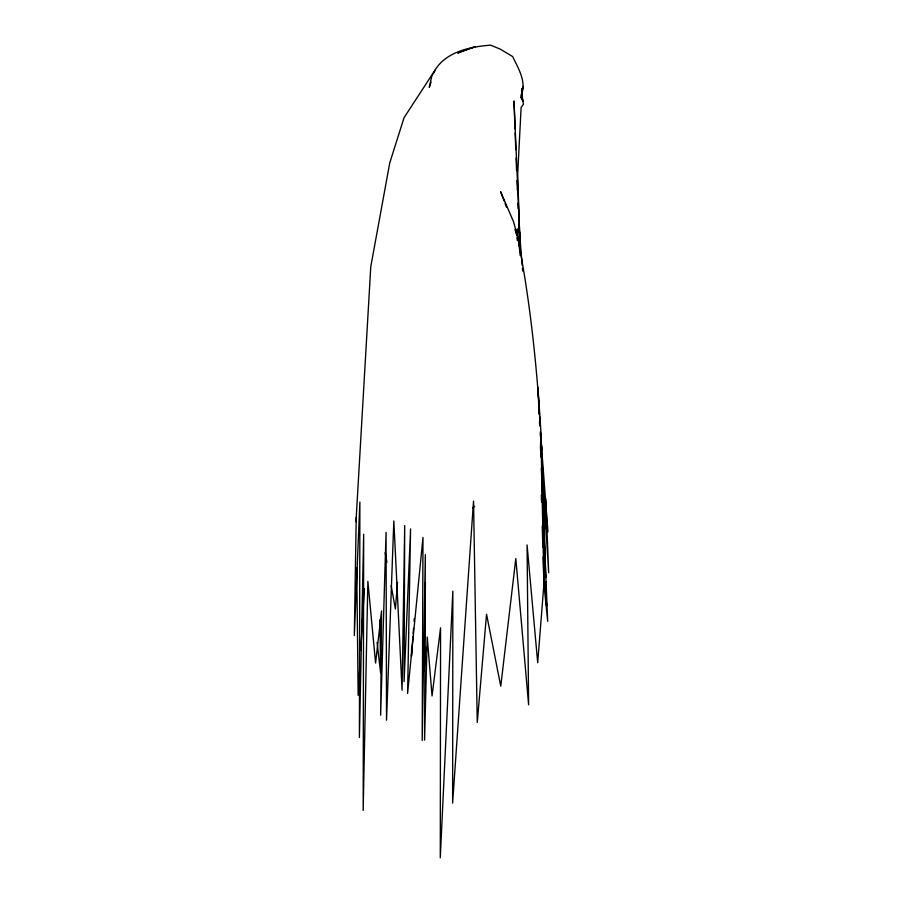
<?xml version="1.0" encoding="UTF-8"?>
<svg xmlns="http://www.w3.org/2000/svg" width="903" height="903" viewBox="0 0 903 903"><rect width="100%" height="100%" fill="white"/><g stroke="black" fill="none" stroke-linecap="round" stroke-linejoin="round"><path stroke-width="1.35" d="M425.448 582.322L424.162 670.76L425.719 646.966M521.245 95.684L521.133 98.077L522.837 86.846L521.313 95.21C526.731 81.665 518.333 68.47 512.622 56.528L500.127 49.089L490.589 45.15C470.407 46.73 446.308 51.618 435.054 70.073L404.059 117.695L389.757 162.879L370.772 266.724L356.222 517.532L354.315 635.577L359.891 502.079L359.394 737.412L363.683 534.26L363.175 810.409L367.871 581.34L375.58 663.039L381.563 610.891L380.637 715.165L386.066 532.318L386.529 720.21L393.832 520.963L402.072 690.253L404.702 525.569L404.081 681.551L410.583 528.898L407.603 693.425L422.988 537.432L422.198 740.483L425.336 554.645L424.579 740.088L427.221 636.965L432.052 695.965L440.562 627.822L440.28 857.85L452.854 591.126L452.629 803.094L473.533 501.097L477.258 722.513L486.548 614.232L500.759 686.246L515.816 558.539L528.616 704.837L527.07 544.938L537.703 662.791L543.922 583.869L540.841 430.787C536.822 365.512 530.106 300.383 517.419 236.168L515.839 229.193L516.561 234.769M411.633 646.424L411.486 656.289L412.931 636.683M359.857 665.883L358.141 695.344L356.764 567.942M360.748 650.465L364.338 588.745M413.134 633.872L413.551 628.274M414.071 621.264L414.274 618.465M397.546 582.39L395.379 608.972L391.157 585.641M519.564 232.85L517.69 174.031L521.121 107.446L523.401 104.251L521.528 90.751M431.036 82.083L429.264 87.422L431.803 76.123L435.054 70.073L434.162 72.737M472.529 508.163L474.651 506.323M521.516 99.037L523.288 101.192L521.776 98.958M544.317 524.587L547.963 531.867L540.457 432.571M504.043 200.793L500.578 191.617L513.559 221.777L517.419 236.168L514.936 229.61M505.037 203.412L506.515 207.34M522.205 98.709L522.385 99.702M385.186 552.704L386.924 562.309M516.922 237.568L517.272 240.356M377.093 642.394L380.603 672.904L379.96 619.537M539.475 421.611L539.78 424.354M517.396 228.933L520.196 255.56M540.378 435.054L541.935 450.371L540.468 433.542M539.497 422.333L539.746 425.132M522.205 265.414L519.473 231.8L520.23 245.808L513.999 100.978L515.015 128.813M522.431 268.214L522.656 271.013M540.468 442.684L540.886 448.238M541.303 453.803L548.685 572.716L545.751 498.885M539.418 413.619L537.94 387.274L539.147 414.703M539.576 416.385L540.118 426.092M540.434 431.645L542.771 473.24L545.739 577.491M540.423 445.619L540.886 456.862M541.348 468.104L547.692 621.264L543.922 583.869L543.132 557.083M516.55 170.622L516.076 158.036M516.956 180.487L517.363 190.352M517.882 203.028L518.108 208.672M518.74 224.17L519.09 232.624M543.053 509.8L543.933 533.763M544.035 536.585L544.746 556.316M544.961 561.959L545.525 577.468M545.875 587.334L546.292 598.61L545.863 581.713M515.161 132.989L515.771 149.684M519.654 235.649L519.97 245.447M538.617 402.061L538.944 413.337M541.326 495.07L541.54 502.124M542.229 526.077L542.85 547.218M356.222 517.532L356.267 521.742M523.345 86.428L521.562 90.345L523.288 86.553M462.449 51.11L457.697 53.063L475.012 46.719L462.449 51.11M546.552 605.665L546.439 602.843L546.552 605.665"/></g></svg>
